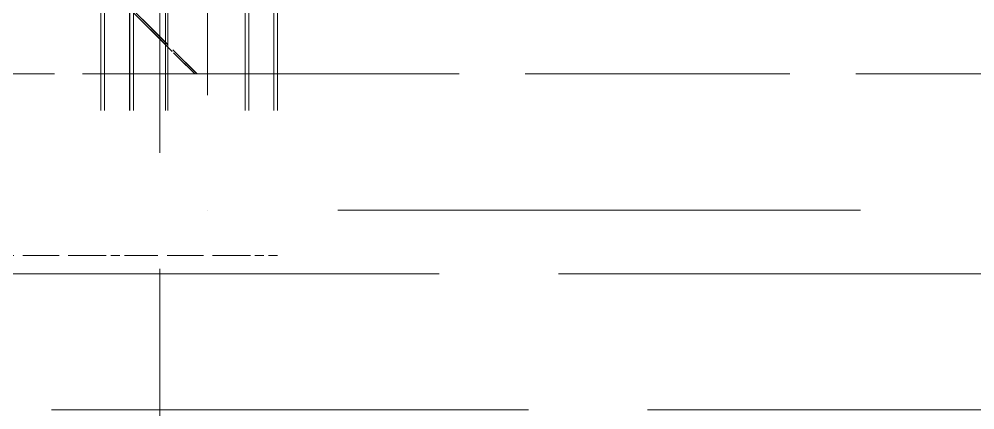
# Model space of a CAD drawing. Header units: millimetres. Extents: x 0 to 5945, y 0 to 4205.
# Drawn here: x 1748.27 to 1769.33, y 2250.96 to 2259.57 of the extents above; entities that cross this region are included whole.
import ezdxf

# ---------------------------------------------------------------- set-up
doc = ezdxf.new("R2010")
doc.units = ezdxf.units.MM
doc.header["$LTSCALE"] = 5
doc.linetypes.add('DASHED', pattern=[0.2067, 0.1654, -0.0413])
doc.layers.add('가려진 것(ISO)', color=2, linetype='DASHED', lineweight=18)

msp = doc.modelspace()

# ---------------------------------------------------------------- linework, layer by layer
at = {"layer": '가려진 것(ISO)', "ltscale": 12.363597}
msp.add_line((1751.376, 2317.957), (1751.376, 2202.957), dxfattribs=at)
at = {"layer": '가려진 것(ISO)', "ltscale": 12.256087}
msp.add_line((1752.423, 2293.357), (1752.423, 2255.357), dxfattribs=at)
at = {"layer": '가려진 것(ISO)', "ltscale": 15.481374}
for p, q in [((1750.078, 2286.357), (1750.078, 2254.357)), ((1750.158, 2286.357), (1750.158, 2254.357)), ((1750.708, 2286.357), (1750.708, 2254.357)), ((1750.713, 2286.357), (1750.713, 2254.357)), ((1750.793, 2286.357), (1750.793, 2254.357)), ((1751.498, 2286.357), (1751.498, 2254.357)), ((1751.548, 2286.357), (1751.548, 2254.357)), ((1753.253, 2286.357), (1753.253, 2254.357)), ((1753.333, 2286.357), (1753.333, 2254.357)), ((1753.337, 2286.357), (1753.337, 2254.357)), ((1753.887, 2286.357), (1753.887, 2254.357)), ((1753.888, 2286.357), (1753.888, 2254.357)), ((1753.968, 2286.357), (1753.968, 2254.357))]:
    msp.add_line(p, q, dxfattribs=at)
at = {"layer": '가려진 것(ISO)', "ltscale": 13.546203}
msp.add_line((1754.877, 2286.357), (1754.877, 2258.357), dxfattribs=at)
at = {"layer": '가려진 것(ISO)', "ltscale": 1.185105}
for p, q in [((1749.945, 2260.557), (1752.145, 2258.357)), ((1749.993, 2260.557), (1752.193, 2258.357))]:
    msp.add_line(p, q, dxfattribs=at)
at = {"layer": '가려진 것(ISO)', "ltscale": 0.91574}
for p, q in [((1750.443, 2260.057), (1752.143, 2258.357)), ((1752.196, 2258.357), (1750.496, 2260.057))]:
    msp.add_line(p, q, dxfattribs=at)
at = {"layer": '가려진 것(ISO)', "ltscale": 2.986992}
msp.add_line((1752.143, 2258.357), (1744.301, 2258.357), dxfattribs=at)
at = {"layer": '가려진 것(ISO)', "ltscale": 7.047277}
msp.add_line((1752.143, 2258.357), (1770.643, 2258.357), dxfattribs=at)
at = {"layer": '가려진 것(ISO)', "ltscale": 13.920222}
msp.add_line((1809.97, 2255.357), (1752.423, 2255.357), dxfattribs=at)
at = {"layer": '가려진 것(ISO)', "ltscale": 0.967486}
for p, q in [((1750.158, 2254.357), (1747.618, 2254.357)), ((1753.333, 2254.357), (1750.793, 2254.357))]:
    msp.add_line(p, q, dxfattribs=at)
at = {"layer": '가려진 것(ISO)', "ltscale": 0.241796}
msp.add_line((1750.793, 2254.357), (1750.158, 2254.357), dxfattribs=at)
at = {"layer": '가려진 것(ISO)', "ltscale": 0.39627}
msp.add_line((1753.337, 2254.357), (1753.333, 2254.357), dxfattribs=at)
at = {"layer": '가려진 것(ISO)', "ltscale": 0.240349}
msp.add_line((1753.968, 2254.357), (1753.337, 2254.357), dxfattribs=at)
at = {"layer": '가려진 것(ISO)', "ltscale": 12.706322}
for p, q in [((1707.626, 2253.958), (1772.626, 2253.958)), ((1772.626, 2250.958), (1707.626, 2250.958))]:
    msp.add_line(p, q, dxfattribs=at)

doc.saveas('drawing.dxf')
